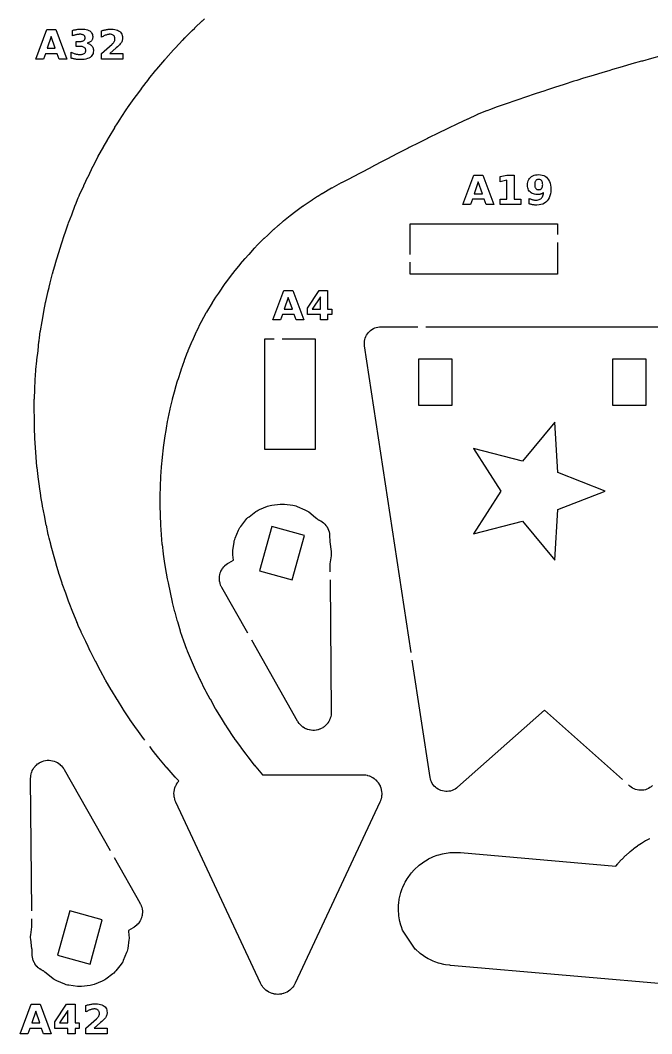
# Model space of a CAD drawing. Header units: millimetres. Extents: x 3 to 297, y 5 to 295.
# Drawn here: x 7.7 to 59.9, y 5.2 to 88.9 of the extents above; entities that cross this region are included whole.
import ezdxf

# ---------------------------------------------------------------- set-up
doc = ezdxf.new("R2010")
doc.units = ezdxf.units.MM
doc.layers.add('CUT', color=1, linetype='CONTINUOUS')
doc.layers.add('ENGRAVE', color=5, linetype='CONTINUOUS')

msp = doc.modelspace()

# ---------------------------------------------------------------- linework, layer by layer
at = {"layer": 'CUT', "color": 1}
for points in [[(18.0263, 29.4153), (17.9277, 29.5468), (17.9234, 29.5525), (17.9192, 29.5582), (17.915, 29.5639), (17.353, 30.3302), (17.3437, 30.343), (17.3345, 30.3559), (17.3254, 30.3688), (16.7896, 31.1368), (16.7799, 31.1509), (16.7703, 31.1651), (16.7608, 31.1793), (16.5406, 31.5129), (16.5373, 31.5178), (16.2604, 31.9413), (16.2525, 31.9536), (16.2446, 31.9659), (16.2368, 31.9783), (15.7524, 32.7557), (15.7496, 32.7602), (15.7398, 32.7761), (15.7359, 32.7825), (15.2705, 33.5456), (15.264, 33.5563), (15.2577, 33.5669), (15.2514, 33.5776), (14.9376, 34.1143), (14.9352, 34.1185), (14.8077, 34.3383), (14.7982, 34.3551), (14.7888, 34.3718), (14.7795, 34.3887), (14.3619, 35.1591), (14.3591, 35.1645), (14.1371, 35.5786), (14.1338, 35.5848), (13.9415, 35.948), (13.9353, 35.9598), (13.9293, 35.9715), (13.9233, 35.9833), (13.5362, 36.751), (13.5309, 36.7616), (13.5257, 36.7722), (13.5205, 36.7828), (13.3361, 37.1651), (13.3323, 37.1731), (13.1467, 37.5646), (13.1451, 37.568), (12.7765, 38.3511), (12.771, 38.3629), (12.7656, 38.3747), (12.7602, 38.3865), (12.5317, 38.8976), (12.4241, 39.1384), (12.4147, 39.1599), (12.4054, 39.1816), (12.3964, 39.2033), (12.0943, 39.9488), (12.0879, 39.9648), (12.0816, 39.9808), (12.0755, 39.9969), (11.7847, 40.771), (11.7837, 40.7737), (11.7329, 40.9098), (11.7296, 40.9186), (11.4917, 41.57), (11.49, 41.5745), (11.2092, 42.352), (11.2036, 42.3676), (11.1982, 42.3833), (11.1928, 42.399), (10.9456, 43.1403), (10.9376, 43.1654), (10.9297, 43.1905), (10.9222, 43.2156), (10.7053, 43.9628), (10.7021, 43.9741), (10.6989, 43.9854), (10.6958, 43.9967), (10.4864, 44.7682), (10.2663, 45.5502), (10.2608, 45.5707), (10.2553, 45.5913), (10.25, 45.6119), (10.1275, 46.1072), (10.0683, 46.3453), (10.0623, 46.3707), (10.0565, 46.3962), (10.0509, 46.4218), (9.895, 47.1743), (9.8935, 47.1816), (9.892, 47.1888), (9.8906, 47.1961), (9.7374, 47.9787), (9.7359, 47.986), (9.5771, 48.7488), (9.5721, 48.7737), (9.5674, 48.7987), (9.563, 48.8237), (9.4401, 49.551), (9.4361, 49.5763), (9.4323, 49.6017), (9.4288, 49.6271), (9.3308, 50.3827), (9.3296, 50.3914), (9.3262, 50.415), (9.3257, 50.4185), (9.2201, 51.176), (9.2188, 51.1855), (9.2175, 51.1949), (9.2163, 51.2044), (9.1231, 51.9499), (9.1199, 51.9782), (9.117, 52.0065), (9.1143, 52.0349), (9.0542, 52.7691), (9.0529, 52.7863), (9.0517, 52.8034), (9.0507, 52.8206), (9.0079, 53.5839), (9.0074, 53.5912), (9.0069, 53.5986), (9.0064, 53.6059), (8.9464, 54.3555), (8.9445, 54.3822), (8.9429, 54.4089), (8.9415, 54.4356), (8.9126, 55.1589), (8.9118, 55.1853), (8.9113, 55.2117), (8.911, 55.2382), (8.9107, 55.9914), (8.9107, 56.0004), (8.8989, 56.7812), (8.8988, 56.7934), (8.8987, 56.8057), (8.8987, 56.818), (8.9011, 57.5618), (8.9015, 57.5884), (8.9021, 57.615), (8.903, 57.6416), (8.9351, 58.3874), (8.9356, 58.3984), (8.9362, 58.4093), (8.9368, 58.4203), (8.983, 59.1957), (9.0237, 59.9641), (9.0254, 59.9917), (9.0275, 60.0193), (9.0298, 60.0469), (9.0984, 60.772), (9.1009, 60.7963), (9.1036, 60.8205), (9.1066, 60.8447), (9.2053, 61.5953), (9.2064, 61.6042), (9.2075, 61.6132), (9.2084, 61.6221), (9.2846, 62.3701), (9.2875, 62.396), (9.2906, 62.422), (9.2941, 62.4479), (9.3257, 62.6717), (9.3967, 63.1738), (9.4005, 63.1992), (9.4046, 63.2245), (9.4089, 63.2499), (9.5457, 64.0065), (9.6849, 64.8003), (9.6865, 64.809), (9.6881, 64.8179), (9.6897, 64.8267), (9.8318, 65.5779), (9.8368, 65.6028), (9.842, 65.6277), (9.8474, 65.6525), (10.0183, 66.3993), (10.0212, 66.4113), (10.024, 66.4234), (10.027, 66.4355), (10.1253, 66.8313), (10.1273, 66.8392), (10.2221, 67.2109), (10.4145, 67.985), (10.4205, 68.0079), (10.4266, 68.0307), (10.4329, 68.0536), (10.6471, 68.801), (10.6511, 68.8146), (10.6551, 68.8282), (10.6592, 68.8417), (10.8989, 69.6159), (10.9265, 69.7064), (10.9284, 69.7125), (11.1472, 70.4193), (11.1481, 70.4223), (11.3886, 71.1928), (11.3952, 71.2132), (11.4019, 71.2336), (11.4088, 71.2539), (11.6665, 71.9951), (11.6738, 72.0155), (11.6812, 72.0358), (11.6888, 72.0561), (11.7293, 72.1615), (11.73, 72.1633), (11.9846, 72.8225), (12.2845, 73.6078), (12.2896, 73.6209), (12.2948, 73.634), (12.3, 73.6471), (12.5299, 74.2131), (12.5305, 74.2145), (12.6035, 74.3934), (12.6136, 74.4175), (12.6239, 74.4415), (12.6344, 74.4653), (12.9736, 75.2125), (12.9795, 75.2253), (12.9855, 75.2381), (12.9915, 75.2508), (13.3297, 75.9558), (13.3324, 75.9616), (13.3639, 76.0263), (13.7394, 76.8102), (13.7469, 76.8255), (13.7544, 76.8408), (13.7621, 76.8561), (14.1317, 77.5796), (14.1332, 77.5826), (14.1453, 77.6061), (14.1555, 77.6256), (14.1658, 77.6449), (14.1763, 77.6641), (14.5978, 78.4219), (14.6035, 78.432), (14.6092, 78.442), (14.6149, 78.452), (14.9304, 78.9968), (14.9353, 79.0052), (15.0702, 79.2343), (15.0725, 79.2383), (15.5371, 80.0211), (15.5443, 80.033), (15.5515, 80.0448), (15.5587, 80.0566), (15.7335, 80.3377), (15.7364, 80.3424), (16.0336, 80.8159), (16.0442, 80.8324), (16.0548, 80.8489), (16.0656, 80.8653), (16.5344, 81.5657), (16.5378, 81.5707), (16.5744, 81.6249), (16.5826, 81.6368), (16.5906, 81.6484), (16.5987, 81.66), (17.1455, 82.433), (17.1531, 82.4436), (17.3315, 82.6906), (17.337, 82.6981), (17.3422, 82.7053), (17.3476, 82.7126), (17.7371, 83.2366), (17.7413, 83.2422), (17.7455, 83.2478), (17.7497, 83.2534), (18.1322, 83.7569), (18.1378, 83.7643), (18.1435, 83.7716), (18.1492, 83.779), (18.3517, 84.0381), (18.3561, 84.0437), (18.3605, 84.0493), (18.3649, 84.0548), (18.9329, 84.7657), (18.9388, 84.7731), (18.9448, 84.7804), (18.9508, 84.7878), (18.9925, 84.8385), (18.9977, 84.8448), (19.0029, 84.8511), (19.0082, 84.8573), (19.6598, 85.6302), (19.6704, 85.6427), (19.6811, 85.6551), (19.6919, 85.6674), (19.7371, 85.7185), (19.7442, 85.7264), (20.3885, 86.4422), (20.3959, 86.4504), (20.5333, 86.6005), (20.5414, 86.6092), (20.5491, 86.6176), (20.557, 86.626), (21.1428, 87.244), (21.1503, 87.2518), (21.3351, 87.4437), (21.3428, 87.4516), (21.3502, 87.4592), (21.3578, 87.4669), (21.9339, 88.0457), (21.9413, 88.0531), (22.1359, 88.2456), (22.1439, 88.2535), (22.1517, 88.2611), (22.1596, 88.2687), (22.7644, 88.8475), (22.7717, 88.8544), (22.9366, 89.0098)], [(60.6212, 85.9498), (59.8289, 85.7349), (59.0883, 85.5283), (59.0223, 85.5098), (58.2259, 85.2848), (57.4277, 85.0557), (56.6247, 84.8204), (56.3139, 84.7284), (55.8254, 84.5833), (55.0269, 84.3434), (54.2263, 84.0991), (53.6744, 83.9287), (53.43, 83.8529), (52.6284, 83.5992), (51.8294, 83.3423), (51.1827, 83.1306), (51.0255, 83.0784), (50.2304, 82.8127), (49.429, 82.5402), (48.8174, 82.3296), (48.6268, 82.2637), (47.8314, 81.9871), (47.0299, 81.7035), (46.5452, 81.5299), (46.2459, 81.4223), (46.2333, 81.4176), (46.2208, 81.4128), (46.2083, 81.4078), (45.4504, 81.0971), (45.437, 81.0914), (45.4235, 81.0856), (45.4102, 81.0795), (44.6676, 80.7328), (44.6661, 80.732), (44.6405, 80.7201), (43.8331, 80.3372), (43.0376, 79.9607), (43.0316, 79.9578), (42.9861, 79.9357), (42.2398, 79.5677), (42.2329, 79.5643), (41.4386, 79.1784), (41.4324, 79.1753), (41.3503, 79.1343), (40.634, 78.7741), (39.8407, 78.3755), (39.7586, 78.3337), (39.0429, 77.9697), (38.2386, 77.5531), (38.2025, 77.5343), (38.2009, 77.5334), (37.4438, 77.1393), (36.6807, 76.7344), (36.6794, 76.7337), (36.6372, 76.7114), (35.8375, 76.2864), (35.8351, 76.2852), (35.1727, 75.9349), (35.1705, 75.9337), (35.0509, 75.8707), (35.0398, 75.865), (35.0287, 75.8592), (35.0176, 75.8536), (34.2495, 75.4674), (34.2398, 75.4624), (34.2301, 75.4574), (34.2205, 75.4522), (33.6412, 75.1346), (33.4474, 75.0282), (33.4405, 75.0243), (33.4335, 75.0204), (33.4266, 75.0165), (32.6501, 74.5635), (32.6425, 74.5591), (32.635, 74.5545), (32.6275, 74.55), (32.2913, 74.3407), (32.2839, 74.336), (31.8492, 74.057), (31.8439, 74.0535), (31.8385, 74.05), (31.8332, 74.0465), (31.0826, 73.542), (31.0755, 73.5372), (31.0558, 73.5236), (31.0479, 73.518), (31.0396, 73.5121), (31.0314, 73.5061), (30.2572, 72.9319), (30.2495, 72.9261), (30.2419, 72.9203), (30.2343, 72.9144), (30.0211, 72.7456), (29.4545, 72.2923), (29.4465, 72.2857), (29.0427, 71.9513), (29.036, 71.9457), (29.0293, 71.94), (29.0227, 71.9342), (28.659, 71.615), (28.6532, 71.6098), (28.6474, 71.6046), (28.6416, 71.5993), (28.1589, 71.1532), (27.8597, 70.8717), (27.8546, 70.8668), (27.8495, 70.862), (27.8444, 70.857), (27.3385, 70.3579), (27.3315, 70.3509), (27.3245, 70.3438), (27.3176, 70.3367), (27.0615, 70.067), (27.054, 70.0591), (26.5938, 69.5572), (26.2638, 69.1915), (26.2588, 69.1859), (26.2539, 69.1803), (26.2489, 69.1746), (25.8961, 68.7634), (25.8897, 68.7558), (25.8833, 68.7482), (25.877, 68.7405), (25.4587, 68.2198), (25.252, 67.9627), (25.2472, 67.9567), (25.2425, 67.9507), (25.2379, 67.9446), (24.6686, 67.1992), (24.6631, 67.1919), (24.6577, 67.1846), (24.6523, 67.1772), (24.6442, 67.1658), (24.64, 67.1599), (24.6358, 67.154), (24.6317, 67.148), (24.0975, 66.3649), (24.0924, 66.3573), (23.8671, 66.0163), (23.8624, 66.0091), (23.583, 65.5731), (23.5777, 65.5647), (23.5725, 65.5562), (23.5673, 65.5477), (23.1085, 64.7774), (23.1028, 64.7676), (23.0972, 64.7578), (23.0917, 64.7479), (23.067, 64.7028), (23.0658, 64.7005), (22.6726, 63.9846), (22.6657, 63.9718), (22.659, 63.9588), (22.6525, 63.9458), (22.2771, 63.1779), (22.2739, 63.1712), (22.2716, 63.1664), (22.2684, 63.1595), (22.2654, 63.153), (21.9177, 62.3785), (21.9152, 62.3728), (21.9127, 62.3671), (21.9103, 62.3614), (21.5807, 61.5855), (21.5769, 61.5763), (21.5731, 61.5671), (21.5695, 61.5579), (21.4729, 61.3083), (21.4698, 61.3003), (21.2778, 60.7831), (21.2742, 60.7734), (20.9962, 59.9838), (20.993, 59.9746), (20.7312, 59.1916), (20.7281, 59.1821), (20.7251, 59.1726), (20.7222, 59.163), (20.6754, 59.0061), (20.4975, 58.3894), (20.4944, 58.3786), (20.2828, 57.5906), (20.2811, 57.5844), (20.2796, 57.5782), (20.278, 57.572), (20.0878, 56.7995), (20.0853, 56.7887), (20.0828, 56.778), (20.0805, 56.7672), (19.9199, 55.996), (19.9185, 55.989), (19.9171, 55.9821), (19.9158, 55.9751), (19.8738, 55.7475), (19.7728, 55.1979), (19.7716, 55.1908), (19.7704, 55.1838), (19.7692, 55.1767), (19.6451, 54.3995), (19.644, 54.3925), (19.643, 54.3855), (19.642, 54.3785), (19.5362, 53.6009), (19.5353, 53.5941), (19.5344, 53.5873), (19.5336, 53.5805), (19.4454, 52.8023), (19.4447, 52.7957), (19.444, 52.789), (19.4434, 52.7824), (19.3724, 52.0053), (19.3718, 51.9978), (19.3712, 51.9903), (19.3706, 51.9829), (19.3189, 51.2069), (19.3184, 51.1996), (19.318, 51.1922), (19.3177, 51.1849), (19.2845, 50.4069), (19.2843, 50.4007), (19.2841, 50.3945), (19.2839, 50.3882), (19.2666, 49.61), (19.2664, 49.5977), (19.2646, 48.8112), (19.2647, 48.7992), (19.2782, 48.0124), (19.2785, 48.0007), (19.307, 47.2166), (19.3073, 47.2081), (19.3078, 47.1995), (19.3083, 47.1909), (19.3579, 46.4216), (19.3586, 46.4113), (19.3595, 46.4009), (19.3604, 46.3906), (19.4364, 45.6206), (19.4372, 45.6124), (19.4381, 45.6043), (19.4391, 45.5962), (19.5367, 44.8192), (19.5375, 44.8131), (19.5384, 44.8071), (19.5392, 44.801), (19.653, 44.0222), (19.6548, 44.0102), (19.7856, 43.2235), (19.7877, 43.2117), (19.8737, 42.7501), (19.9345, 42.4245), (19.9367, 42.4132), (20.0988, 41.6262), (20.1013, 41.6145), (20.2792, 40.8286), (20.2809, 40.8212), (20.2827, 40.8138), (20.2845, 40.8063), (20.4808, 40.0302), (20.4827, 40.0229), (20.4846, 40.0157), (20.4866, 40.0084), (20.6718, 39.345), (20.6722, 39.3433), (20.7039, 39.2292), (20.7067, 39.2196), (20.9349, 38.4467), (20.9398, 38.4311), (20.9448, 38.4155), (20.9501, 38.4), (21.2216, 37.634), (21.4673, 36.9562), (21.5078, 36.8468), (21.5127, 36.834), (21.5177, 36.8214), (21.523, 36.8086), (21.8497, 36.0363), (21.8528, 36.0289), (22.1768, 35.2503), (22.1824, 35.2371), (22.1883, 35.224), (22.1943, 35.2109), (22.2635, 35.0644), (22.2662, 35.0587), (22.2689, 35.0531), (22.2717, 35.0474), (22.5717, 34.4444), (22.5755, 34.4368), (22.5792, 34.4291), (22.5829, 34.4215), (22.9542, 33.6508), (22.9597, 33.6396), (22.9654, 33.6285), (22.9711, 33.6174), (23.0615, 33.4479), (23.0665, 33.4386), (23.3953, 32.8463), (23.401, 32.836), (23.8269, 32.0527), (23.8326, 32.0424), (23.8385, 32.0321), (23.8444, 32.0218), (23.8581, 31.9989), (24.3165, 31.2441), (24.6554, 30.692), (24.6607, 30.6835), (24.6661, 30.6751), (24.6715, 30.6667), (24.8193, 30.4427), (24.8203, 30.4413), (25.3389, 29.653), (25.3437, 29.6458), (25.3486, 29.6386), (25.3535, 29.6314), (25.4522, 29.4902), (25.458, 29.4822), (25.4638, 29.4741), (25.4697, 29.4662), (25.9186, 28.8665), (25.9297, 28.8515), (25.9406, 28.8364), (25.9515, 28.8213), (26.2514, 28.3966), (26.2575, 28.388), (26.2638, 28.3795), (26.2701, 28.371), (26.5099, 28.0551), (26.5145, 28.0491), (26.5192, 28.0432), (26.5239, 28.0372), (27.0548, 27.3727), (27.0587, 27.3678), (27.1394, 27.2658), (27.1489, 27.2541), (27.1587, 27.2424), (27.1685, 27.2308), (27.7425, 26.575), (35.9683, 26.575), (36.0354, 26.5733), (36.0907, 26.5705), (36.2242, 26.5571), (36.2476, 26.5535), (36.3791, 26.5268), (36.4021, 26.5209), (36.5302, 26.4811), (36.5524, 26.473), (36.676, 26.4205), (36.6973, 26.4102), (36.8149, 26.3456), (36.8351, 26.3332), (36.9456, 26.2572), (36.9644, 26.2428), (37.0669, 26.1561), (37.0841, 26.1399), (37.1773, 26.0434), (37.1929, 26.0256), (37.276, 25.9202), (37.2897, 25.9009), (37.3617, 25.7877), (37.3734, 25.7671), (37.4338, 25.6473), (37.4434, 25.6256), (37.4915, 25.5004), (37.4988, 25.4779), (37.5341, 25.3484), (37.5392, 25.3253), (37.5613, 25.1929), (37.564, 25.1694), (37.5728, 25.0355), (37.5731, 25.0118), (37.5684, 24.8777), (37.5664, 24.8541), (37.5483, 24.7212), (37.5439, 24.6979), (37.5125, 24.5674), (37.5058, 24.5447), (37.4616, 24.4181), (37.4407, 24.3668), (37.4138, 24.3052), (30.4404, 9.3622), (30.4111, 9.3031), (30.3856, 9.255), (30.3184, 9.1416), (30.3055, 9.1222), (30.2274, 9.0159), (30.2128, 8.9979), (30.1246, 8.8998), (30.1082, 8.8833), (30.0108, 8.7945), (29.9929, 8.7797), (29.8872, 8.7008), (29.8679, 8.6878), (29.7549, 8.6198), (29.7345, 8.6087), (29.6154, 8.5521), (29.5939, 8.5432), (29.4698, 8.4986), (29.4476, 8.4918), (29.3197, 8.4596), (29.2969, 8.455), (29.1665, 8.4356), (29.1433, 8.4333), (29.0116, 8.4268), (28.9884, 8.4268), (28.8567, 8.4333), (28.8335, 8.4356), (28.7031, 8.455), (28.6803, 8.4596), (28.5524, 8.4918), (28.5302, 8.4986), (28.4061, 8.5432), (28.3846, 8.5521), (28.2655, 8.6087), (28.2451, 8.6198), (28.1321, 8.6878), (28.1128, 8.7008), (28.0071, 8.7797), (27.9892, 8.7945), (27.8918, 8.8833), (27.8754, 8.8998), (27.7872, 8.9979), (27.7726, 9.0159), (27.6945, 9.1222), (27.6816, 9.1416), (27.6144, 9.255), (27.5889, 9.3031), (27.5596, 9.3622), (20.5862, 24.3052), (20.5593, 24.3668), (20.5384, 24.4181), (20.4942, 24.5447), (20.4875, 24.5674), (20.4561, 24.6979), (20.4517, 24.7212), (20.4336, 24.8541), (20.4316, 24.8777), (20.4269, 25.0118), (20.4272, 25.0355), (20.436, 25.1694), (20.4387, 25.1929), (20.4608, 25.3253), (20.4659, 25.3484), (20.5012, 25.4779), (20.5085, 25.5004), (20.5566, 25.6256), (20.5662, 25.6473), (20.6266, 25.7671), (20.6383, 25.7877), (20.7103, 25.9009), (20.724, 25.9202), (20.8071, 26.0256), (20.8333, 26.0555), (20.577, 26.3263), (20.5621, 26.3423), (20.5474, 26.3583), (20.5328, 26.3745), (19.8525, 27.142), (19.845, 27.1505), (19.7593, 27.2489), (19.7482, 27.2617), (19.7376, 27.2742), (19.727, 27.2868), (19.1797, 27.9475), (19.1757, 27.9523), (18.9543, 28.2222), (18.9458, 28.2326), (18.9375, 28.243), (18.9291, 28.2535), (18.5414, 28.7458), (18.5351, 28.7539), (18.4221, 28.8997)], [(39.925, 69.55), (39.925, 72.075), (52.075, 72.075), (52.075, 71.2)], [(52.075, 70.55), (52.075, 67.925), (39.925, 67.925), (39.925, 68.9)], [(39.9985, 36.6774), (36.1527, 61.9953), (36.1394, 62.1243), (36.1384, 62.2557), (36.15, 62.3867), (36.1741, 62.5159), (36.2104, 62.6423), (36.2585, 62.7646), (36.3182, 62.8818), (36.3888, 62.9927), (36.4696, 63.0964), (36.56, 63.1918), (36.659, 63.2783), (36.7659, 63.3548), (36.8796, 63.4208), (36.9991, 63.4757), (37.1232, 63.5189), (37.251, 63.55), (37.3811, 63.5688), (37.5106, 63.575), (40.5525, 63.575)], [(41.2025, 63.575), (62.5636, 63.575)], [(29.35, 62.575), (32.075, 62.575), (32.075, 53.425), (27.925, 53.425), (27.925, 62.575), (28.7, 62.575)], [(26.5188, 38.2549), (24.3811, 42.0245), (24.3501, 42.0824), (24.3301, 42.122), (24.2769, 42.242), (24.2721, 42.2544), (24.2308, 42.379), (24.2273, 42.3919), (24.1984, 42.5199), (24.1962, 42.5331), (24.18, 42.6633), (24.179, 42.6766), (24.1758, 42.8079), (24.1761, 42.8212), (24.1857, 42.9521), (24.1873, 42.9653), (24.2097, 43.0947), (24.2126, 43.1077), (24.2475, 43.2342), (24.2517, 43.2469), (24.2989, 43.3694), (24.3043, 43.3816), (24.3633, 43.4988), (24.3698, 43.5105), (24.44, 43.6214), (24.4477, 43.6323), (24.5284, 43.7358), (24.5371, 43.7459), (24.6276, 43.841), (24.6372, 43.8502), (24.7366, 43.936), (24.7471, 43.9442), (24.8544, 44.0199), (24.8918, 44.0436), (24.9481, 44.0774), (25.3386, 44.2988), (25.2858, 44.7254), (25.2764, 44.8433), (25.2773, 44.9633), (25.2886, 45.0811), (25.386, 45.7795), (25.4074, 45.8959), (25.4394, 46.0115), (25.4807, 46.1224), (25.7556, 46.7718), (25.8064, 46.8786), (25.8672, 46.982), (25.9358, 47.0784), (26.3694, 47.6346), (26.4461, 47.7246), (26.5316, 47.8088), (26.6228, 47.8841), (27.1856, 48.3091), (27.283, 48.3762), (27.3874, 48.4354), (27.495, 48.4846), (28.1486, 48.7494), (28.2601, 48.789), (28.3762, 48.8192), (28.4929, 48.8388), (29.1927, 48.9255), (29.3107, 48.9349), (29.4306, 48.9339), (29.5484, 48.9227), (30.2468, 48.8253), (30.3632, 48.8038), (30.4788, 48.7719), (30.5897, 48.7306), (31.2391, 48.4557), (31.3459, 48.4049), (31.4494, 48.3441), (31.5458, 48.2755), (32.1131, 47.8331), (32.2215, 47.7389), (32.3008, 47.6538), (32.3339, 47.6408), (32.3943, 47.6152), (32.412, 47.6072), (32.5298, 47.5469), (32.5414, 47.5402), (32.6526, 47.4685), (32.6635, 47.4607), (32.7671, 47.3784), (32.7772, 47.3695), (32.8721, 47.2774), (32.8813, 47.2675), (32.9667, 47.1665), (32.9748, 47.1558), (33.0498, 47.0468), (33.0569, 47.0354), (33.1207, 46.9195), (33.1266, 46.9074), (33.1787, 46.7858), (33.1833, 46.7732), (33.2231, 46.647), (33.2265, 46.634), (33.2537, 46.5045), (33.2558, 46.4913), (33.27, 46.3597), (33.2726, 46.3151), (33.2748, 46.249), (33.2776, 45.93), (33.279, 45.9049), (33.2875, 45.8488), (33.2963, 45.7978), (33.3928, 45.0186), (33.4022, 44.9006), (33.4013, 44.7807), (33.39, 44.6629), (33.2975, 43.9996), (33.2955, 43.98), (33.2949, 43.9602), (33.3005, 43.3263)], [(33.3062, 42.6763), (33.4022, 31.7513), (33.4012, 31.6861), (33.3994, 31.642), (33.3879, 31.5121), (33.386, 31.499), (33.3619, 31.3708), (33.3588, 31.3579), (33.3222, 31.2326), (33.3179, 31.2201), (33.2693, 31.099), (33.2638, 31.087), (33.2037, 30.9712), (33.197, 30.9597), (33.1259, 30.8504), (33.1181, 30.8396), (33.0367, 30.7377), (33.0279, 30.7278), (32.9369, 30.6343), (32.9272, 30.6252), (32.8275, 30.5411), (32.817, 30.533), (32.7096, 30.4589), (32.6983, 30.4519), (32.5843, 30.3887), (32.5724, 30.3828), (32.4526, 30.331), (32.4402, 30.3263), (32.316, 30.2864), (32.3032, 30.2829), (32.1757, 30.2553), (32.1627, 30.2531), (32.0331, 30.238), (32.0198, 30.2371), (31.8894, 30.2347), (31.8762, 30.2351), (31.7461, 30.2455), (31.733, 30.2471), (31.6045, 30.2701), (31.5916, 30.273), (31.466, 30.3084), (31.4534, 30.3126), (31.3319, 30.36), (31.3198, 30.3654), (31.2035, 30.4244), (31.1919, 30.431), (31.0819, 30.5011), (31.0711, 30.5087), (30.9684, 30.5892), (30.9584, 30.5979), (30.864, 30.688), (30.8549, 30.6976), (30.7697, 30.7964), (30.7616, 30.8069), (30.6865, 30.9135), (30.6629, 30.9508), (30.6293, 31.0068), (26.8395, 37.6895)], [(57.449, 26.1672), (51, 31.8997), (43.8378, 25.5333), (43.7348, 25.4503), (43.6226, 25.3768), (43.5038, 25.3145), (43.3795, 25.2642), (43.2509, 25.2261), (43.1192, 25.2008), (42.9857, 25.1884), (42.8515, 25.1891), (42.7181, 25.2029), (42.5867, 25.2296), (42.4585, 25.2689), (42.3347, 25.3206), (42.2165, 25.3841), (42.1051, 25.4588), (42.0015, 25.544), (41.9067, 25.6389), (41.8216, 25.7425), (41.747, 25.854), (41.6836, 25.9722), (41.6321, 26.096), (41.5928, 26.2242), (41.5666, 26.3539), (40.0961, 36.0347)], [(8.6938, 15.3237), (8.5978, 26.2487), (8.5988, 26.3139), (8.6006, 26.358), (8.6121, 26.4879), (8.614, 26.501), (8.6381, 26.6292), (8.6412, 26.6421), (8.6778, 26.7674), (8.6821, 26.7799), (8.7307, 26.901), (8.7362, 26.913), (8.7963, 27.0288), (8.803, 27.0403), (8.8741, 27.1496), (8.8819, 27.1604), (8.9633, 27.2623), (8.9721, 27.2722), (9.0631, 27.3657), (9.0728, 27.3748), (9.1725, 27.4589), (9.183, 27.467), (9.2904, 27.5411), (9.3017, 27.5481), (9.4157, 27.6113), (9.4276, 27.6172), (9.5474, 27.669), (9.5598, 27.6737), (9.684, 27.7136), (9.6968, 27.7171), (9.8243, 27.7447), (9.8373, 27.7469), (9.9669, 27.762), (9.9802, 27.7629), (10.1106, 27.7653), (10.1238, 27.7649), (10.2539, 27.7545), (10.267, 27.7529), (10.3955, 27.7299), (10.4084, 27.727), (10.534, 27.6916), (10.5466, 27.6874), (10.6681, 27.64), (10.6802, 27.6346), (10.7965, 27.5756), (10.8081, 27.569), (10.9181, 27.4989), (10.9289, 27.4913), (11.0316, 27.4108), (11.0416, 27.4021), (11.136, 27.312), (11.1451, 27.3024), (11.2303, 27.2036), (11.2384, 27.1931), (11.3135, 27.0865), (11.3371, 27.0492), (11.3707, 26.9932), (15.1605, 20.3105)], [(59.9211, 25.675), (59.818, 25.5844), (59.7064, 25.5045), (59.5874, 25.4362), (59.4622, 25.38), (59.332, 25.3366), (59.1981, 25.3064), (59.0619, 25.2897), (58.9247, 25.2867), (58.7879, 25.2973), (58.6528, 25.3216), (58.5208, 25.3592), (58.3932, 25.4097), (58.2713, 25.4727), (58.1563, 25.5476), (58.0507, 25.6323), (57.9348, 25.7354)], [(62.3277, 9.1648), (43.2515, 10.8237), (43.1862, 10.8309), (42.8311, 10.8795), (42.7021, 10.9036), (42.3836, 10.9795), (42.2576, 11.0162), (41.9481, 11.1229), (41.8263, 11.1718), (41.5288, 11.3084), (41.4123, 11.3689), (41.1296, 11.534), (41.0196, 11.6057), (40.7545, 11.7977), (40.6521, 11.8798), (40.407, 12.0968), (40.3441, 12.1583), (39.295, 13.7319), (39.1905, 14.014), (39.1509, 14.1391), (39.0677, 14.4558), (39.0407, 14.5842), (38.9889, 14.9075), (38.9746, 15.0379), (38.9548, 15.3647), (38.9533, 15.496), (38.9656, 15.8231), (38.977, 15.9539), (39.0213, 16.2782), (39.0454, 16.4072), (39.1213, 16.7257), (39.158, 16.8517), (39.2648, 17.1612), (39.3136, 17.283), (39.4502, 17.5806), (39.5107, 17.697), (39.6758, 17.9797), (39.7475, 18.0897), (39.9395, 18.3549), (40.0216, 18.4573), (40.2386, 18.7023), (40.3304, 18.7962), (40.5704, 19.0188), (40.6709, 19.1032), (40.9316, 19.3013), (41.0399, 19.3754), (41.3188, 19.5469), (41.4338, 19.6101), (41.7282, 19.7535), (41.8488, 19.8051), (42.1558, 19.9189), (42.281, 19.9584), (42.5976, 20.0416), (42.726, 20.0687), (43.0493, 20.1204), (43.1798, 20.1348), (43.5065, 20.1546), (43.6378, 20.1561), (43.9959, 20.1426), (44.0615, 20.1385), (56.884, 19.0235), (57.0466, 19.2143), (57.0846, 19.257), (57.3701, 19.5643), (57.4105, 19.606), (57.6955, 19.8873), (57.7392, 19.9286), (58.0228, 20.1843), (58.0707, 20.2255), (58.3522, 20.4563), (58.4048, 20.4972), (58.6837, 20.7035), (58.7415, 20.744), (59.0173, 20.9263), (59.0807, 20.9657), (59.3531, 21.1247), (59.4223, 21.1625), (59.6913, 21.2989), (59.7099, 21.3076)], [(15.4812, 19.7451), (17.6189, 15.9755), (17.6499, 15.9176), (17.6699, 15.878), (17.7231, 15.758), (17.7279, 15.7456), (17.7692, 15.621), (17.7727, 15.6081), (17.8016, 15.4801), (17.8038, 15.4669), (17.82, 15.3367), (17.821, 15.3234), (17.8242, 15.1921), (17.8239, 15.1788), (17.8143, 15.0479), (17.8127, 15.0347), (17.7903, 14.9053), (17.7874, 14.8923), (17.7525, 14.7658), (17.7483, 14.7531), (17.7011, 14.6306), (17.6957, 14.6184), (17.6367, 14.5012), (17.6302, 14.4895), (17.56, 14.3786), (17.5523, 14.3677), (17.4716, 14.2642), (17.4629, 14.2541), (17.3724, 14.159), (17.3628, 14.1498), (17.2634, 14.064), (17.2529, 14.0558), (17.1456, 13.9801), (17.1082, 13.9564), (17.0519, 13.9226), (16.6614, 13.7012), (16.7142, 13.2746), (16.7236, 13.1567), (16.7227, 13.0367), (16.7114, 12.9189), (16.614, 12.2205), (16.5926, 12.1041), (16.5606, 11.9885), (16.5193, 11.8776), (16.2444, 11.2282), (16.1936, 11.1214), (16.1328, 11.018), (16.0642, 10.9216), (15.6306, 10.3654), (15.5539, 10.2754), (15.4684, 10.1912), (15.3772, 10.1159), (14.8144, 9.6909), (14.717, 9.6238), (14.6126, 9.5646), (14.505, 9.5154), (13.8514, 9.2506), (13.7399, 9.211), (13.6238, 9.1808), (13.5071, 9.1612), (12.8073, 9.0745), (12.6893, 9.0651), (12.5694, 9.0661), (12.4516, 9.0773), (11.7532, 9.1747), (11.6368, 9.1962), (11.5212, 9.2281), (11.4103, 9.2694), (10.7609, 9.5443), (10.6541, 9.5951), (10.5506, 9.6559), (10.4542, 9.7245), (9.8869, 10.1669), (9.7785, 10.2611), (9.6992, 10.3462), (9.6661, 10.3592), (9.6057, 10.3848), (9.588, 10.3928), (9.4702, 10.4531), (9.4586, 10.4598), (9.3474, 10.5315), (9.3365, 10.5393), (9.2329, 10.6216), (9.2228, 10.6305), (9.1279, 10.7226), (9.1187, 10.7325), (9.0333, 10.8335), (9.0252, 10.8442), (8.9502, 10.9532), (8.9431, 10.9646), (8.8793, 11.0805), (8.8734, 11.0926), (8.8213, 11.2142), (8.8167, 11.2268), (8.7769, 11.353), (8.7735, 11.366), (8.7463, 11.4955), (8.7442, 11.5087), (8.73, 11.6403), (8.7274, 11.6849), (8.7252, 11.751), (8.7224, 12.07), (8.721, 12.0951), (8.7125, 12.1512), (8.7037, 12.2022), (8.6072, 12.9814), (8.5978, 13.0994), (8.5987, 13.2193), (8.61, 13.3371), (8.7025, 14.0004), (8.7045, 14.02), (8.7051, 14.0398), (8.6995, 14.6737)]]:
    msp.add_lwpolyline(points, dxfattribs=at)
for points in [[(40.605, 60.895), (40.605, 57.105), (43.395, 57.105), (43.395, 60.895), (40.605, 60.895)], [(56.605, 60.895), (56.605, 57.105), (59.395, 57.105), (59.395, 60.895), (56.605, 60.895)], [(27.4901, 43.4168), (30.1794, 42.6739), (31.1885, 46.3271), (28.4992, 47.07), (27.4901, 43.4168)], [(14.5099, 14.5832), (11.8206, 15.3261), (10.8115, 11.6729), (13.5008, 10.93), (14.5099, 14.5832)]]:
    msp.add_lwpolyline(points, close=True, dxfattribs=at)
at = {"layer": 'ENGRAVE', "color": 5}
for points in [[(9.026, 85.6905), (9.926, 88.1205), (10.6731, 88.1205), (11.5732, 85.6905), (10.9433, 85.6905), (10.7903, 86.1332), (9.8105, 86.1332), (9.6559, 85.6905), (9.026, 85.6905)], [(13.3542, 86.977), (13.4263, 86.948), (13.4918, 86.9139), (13.5508, 86.8745), (13.6032, 86.83), (13.6491, 86.7802), (13.6881, 86.7255), (13.72, 86.666), (13.7449, 86.6018), (13.7626, 86.5328), (13.7733, 86.4591), (13.7768, 86.3806), (13.7691, 86.265), (13.7461, 86.159), (13.7076, 86.0626), (13.6538, 85.9759), (13.5847, 85.8988), (13.5001, 85.8313), (13.4008, 85.7739), (13.2875, 85.7269), (13.16, 85.6903), (13.0184, 85.6642), (12.8627, 85.6485), (12.6928, 85.6433), (12.6304, 85.6442), (12.568, 85.6467), (12.5055, 85.6509), (12.4429, 85.6567), (12.3803, 85.6642), (12.3177, 85.6734), (12.2551, 85.6843), (12.1928, 85.6969), (12.1307, 85.7111), (12.0688, 85.727), (12.0072, 85.7445), (11.9458, 85.7638), (11.9458, 86.2472), (12.0043, 86.2191), (12.0627, 86.1934), (12.1209, 86.1701), (12.1791, 86.1492), (12.237, 86.1306), (12.2949, 86.1145), (12.3525, 86.1008), (12.4098, 86.0897), (12.4668, 86.0809), (12.5235, 86.0747), (12.5798, 86.071), (12.6359, 86.0698), (12.7156, 86.0722), (12.789, 86.0793), (12.8558, 86.0913), (12.9162, 86.1081), (12.9701, 86.1297), (13.0175, 86.156), (13.0581, 86.1869), (13.0912, 86.2219), (13.117, 86.261), (13.1355, 86.3043), (13.1465, 86.3518), (13.1502, 86.4034), (13.1464, 86.4565), (13.1351, 86.5051), (13.1162, 86.5493), (13.0898, 86.589), (13.0558, 86.6242), (13.0143, 86.6549), (12.9654, 86.681), (12.9093, 86.7024), (12.846, 86.719), (12.7756, 86.7308), (12.6979, 86.738), (12.6131, 86.7403), (12.3624, 86.7403), (12.3624, 87.144), (12.6261, 87.144), (12.7014, 87.146), (12.7701, 87.1522), (12.832, 87.1625), (12.8872, 87.1769), (12.9358, 87.1954), (12.9777, 87.218), (13.013, 87.2449), (13.0419, 87.276), (13.0643, 87.3114), (13.0804, 87.3511), (13.09, 87.3951), (13.0932, 87.4435), (13.0901, 87.4884), (13.0808, 87.5297), (13.0652, 87.5676), (13.0433, 87.6019), (13.0152, 87.6327), (12.9809, 87.6599), (12.9409, 87.6833), (12.8957, 87.7024), (12.8454, 87.7173), (12.79, 87.7279), (12.7293, 87.7343), (12.6635, 87.7364), (12.613, 87.7355), (12.5623, 87.7326), (12.5114, 87.7279), (12.4603, 87.7212), (12.409, 87.7127), (12.3576, 87.7022), (12.3061, 87.6899), (12.2547, 87.6758), (12.2033, 87.6599), (12.1521, 87.6422), (12.101, 87.6227), (12.0499, 87.6013), (12.0499, 88.0603), (12.1117, 88.077), (12.1733, 88.0921), (12.2347, 88.1059), (12.2959, 88.1182), (12.3569, 88.129), (12.4178, 88.1384), (12.4784, 88.1464), (12.5386, 88.1529), (12.5984, 88.158), (12.6579, 88.1616), (12.7171, 88.1638), (12.7758, 88.1645), (12.9271, 88.1602), (13.0651, 88.1472), (13.1899, 88.1256), (13.3014, 88.0954), (13.3996, 88.0565), (13.4847, 88.0091), (13.5565, 87.9529), (13.6153, 87.888), (13.6611, 87.8143), (13.6937, 87.732), (13.7133, 87.6409), (13.7199, 87.5411), (13.7167, 87.4722), (13.7074, 87.4076), (13.6918, 87.3472), (13.6699, 87.2912), (13.6419, 87.2394), (13.6076, 87.192), (13.5671, 87.1489), (13.5207, 87.1103), (13.4684, 87.0762), (13.4101, 87.0466), (13.3458, 87.0214), (13.2755, 87.0007), (13.3542, 86.977)], [(16.2051, 85.6905), (14.4391, 85.6905), (14.4391, 86.1511), (15.3262, 86.934), (15.3641, 86.9697), (15.3985, 87.0051), (15.4295, 87.0402), (15.4571, 87.0751), (15.4812, 87.1097), (15.502, 87.144), (15.5194, 87.1784), (15.5336, 87.2132), (15.5447, 87.2486), (15.5526, 87.2843), (15.5573, 87.3205), (15.5589, 87.3572), (15.5557, 87.4123), (15.5462, 87.4637), (15.5302, 87.5114), (15.5079, 87.5554), (15.4792, 87.5957), (15.4442, 87.6323), (15.4038, 87.6641), (15.3593, 87.6901), (15.3105, 87.7104), (15.2575, 87.7249), (15.2004, 87.7335), (15.139, 87.7364), (15.0894, 87.7347), (15.0383, 87.7295), (14.9856, 87.7208), (14.9314, 87.7086), (14.8756, 87.6929), (14.8184, 87.6738), (14.7596, 87.6512), (14.6995, 87.6252), (14.6381, 87.5958), (14.5753, 87.5631), (14.5111, 87.5269), (14.4456, 87.4874), (14.4456, 88.0213), (14.516, 88.0437), (14.5862, 88.0642), (14.656, 88.0829), (14.7256, 88.0997), (14.7949, 88.1147), (14.8639, 88.1279), (14.9326, 88.1391), (15.0008, 88.1482), (15.0686, 88.1553), (15.1359, 88.1604), (15.2028, 88.1635), (15.2692, 88.1645), (15.4092, 88.1592), (15.5384, 88.1431), (15.6568, 88.1165), (15.7644, 88.0791), (15.8611, 88.0311), (15.9471, 87.9724), (16.021, 87.9042), (16.0814, 87.8276), (16.1284, 87.7425), (16.1619, 87.6491), (16.1821, 87.5472), (16.1888, 87.4369), (16.186, 87.3715), (16.1774, 87.3076), (16.1632, 87.2451), (16.1432, 87.1841), (16.1176, 87.1247), (16.0863, 87.0667), (16.0458, 87.0062), (15.9928, 86.9393), (15.9272, 86.8659), (15.849, 86.786), (15.7583, 86.6997), (15.6549, 86.6069), (15.1357, 86.1511), (16.2051, 86.1511), (16.2051, 85.6905)], [(9.9667, 86.5841), (10.6324, 86.5841), (10.3004, 87.5509), (9.9667, 86.5841)], [(44.2694, 73.6748), (45.1695, 76.1048), (45.9165, 76.1048), (46.8166, 73.6748), (46.1867, 73.6748), (46.0337, 74.1175), (45.0539, 74.1175), (44.8993, 73.6748), (44.2694, 73.6748)], [(45.2101, 74.5684), (45.8758, 74.5684), (45.5438, 75.5351), (45.2101, 74.5684)], [(47.9102, 75.6784), (47.3422, 75.5612), (47.3422, 75.9876), (47.907, 76.1048), (48.5027, 76.1048), (48.5027, 74.1077), (49.056, 74.1077), (49.056, 73.6748), (47.3568, 73.6748), (47.3568, 74.1077), (47.9102, 74.1077), (47.9102, 75.6784)], [(49.8021, 74.1554), (49.8509, 74.135), (49.899, 74.1165), (49.9464, 74.1), (49.9931, 74.0854), (50.039, 74.0727), (50.0845, 74.0621), (50.1298, 74.0533), (50.1749, 74.0465), (50.2198, 74.0416), (50.2646, 74.0387), (50.3092, 74.0378), (50.399, 74.0421), (50.4821, 74.055), (50.5582, 74.0766), (50.6275, 74.1068), (50.6898, 74.1457), (50.7454, 74.1932), (50.7939, 74.2492), (50.8352, 74.3135), (50.8695, 74.3863), (50.8966, 74.4674), (50.9165, 74.5568), (50.9293, 74.6546), (50.892, 74.6286), (50.8539, 74.6049), (50.8149, 74.5834), (50.7752, 74.5642), (50.7347, 74.5472), (50.6933, 74.5325), (50.6509, 74.5201), (50.6074, 74.5099), (50.5627, 74.502), (50.5168, 74.4964), (50.4697, 74.493), (50.4215, 74.4919), (50.3012, 74.4979), (50.189, 74.516), (50.0848, 74.5462), (49.9885, 74.5884), (49.9003, 74.6427), (49.8201, 74.7091), (49.7502, 74.7854), (49.693, 74.8693), (49.6486, 74.9608), (49.6168, 75.06), (49.5977, 75.1668), (49.5914, 75.2812), (49.5985, 75.4077), (49.6197, 75.5254), (49.6551, 75.6344), (49.7046, 75.7348), (49.7683, 75.8265), (49.8461, 75.9095), (49.9358, 75.9816), (50.0352, 76.0406), (50.1442, 76.0865), (50.2628, 76.1193), (50.391, 76.1389), (50.5289, 76.1455), (50.6813, 76.1366), (50.8219, 76.1099), (50.9504, 76.0653), (51.0671, 76.003), (51.1718, 75.9228), (51.2646, 75.8249), (51.3441, 75.7106), (51.4092, 75.5816), (51.4599, 75.4379), (51.4961, 75.2794), (51.5178, 75.1062), (51.525, 74.9183), (51.5165, 74.7247), (51.4912, 74.5455), (51.4489, 74.3806), (51.3897, 74.23), (51.3136, 74.0937), (51.2206, 73.9718), (51.1129, 73.8667), (50.9926, 73.7806), (50.8597, 73.7137), (50.7143, 73.6658), (50.5562, 73.6372), (50.3857, 73.6276), (50.3291, 73.6283), (50.2734, 73.6304), (50.2184, 73.6339), (50.1643, 73.6388), (50.111, 73.6451), (50.0585, 73.6528), (50.0066, 73.6619), (49.9551, 73.6724), (49.9039, 73.6844), (49.8531, 73.6977), (49.8026, 73.7124), (49.7525, 73.7285), (49.7525, 74.1777), (49.8021, 74.1554)], [(50.6262, 74.9106), (50.6697, 74.9254), (50.7087, 74.9461), (50.7431, 74.9728), (50.773, 75.0054), (50.7984, 75.0439), (50.8192, 75.0883), (50.8353, 75.1386), (50.8468, 75.1949), (50.8537, 75.2571), (50.856, 75.3252), (50.8537, 75.3928), (50.8468, 75.4547), (50.8353, 75.5107), (50.8192, 75.561), (50.7984, 75.6055), (50.773, 75.6442), (50.7431, 75.677), (50.7087, 75.7039), (50.6697, 75.7248), (50.6262, 75.7397), (50.5782, 75.7486), (50.5256, 75.7516), (50.4731, 75.7486), (50.4251, 75.7397), (50.3816, 75.7248), (50.3426, 75.7039), (50.3082, 75.677), (50.2782, 75.6442), (50.2529, 75.6055), (50.2321, 75.561), (50.216, 75.5107), (50.2045, 75.4547), (50.1975, 75.3928), (50.1952, 75.3252), (50.1975, 75.2571), (50.2045, 75.1949), (50.216, 75.1386), (50.2321, 75.0883), (50.2529, 75.0439), (50.2782, 75.0054), (50.3082, 74.9728), (50.3426, 74.9461), (50.3816, 74.9254), (50.4251, 74.9106), (50.4731, 74.9017), (50.5256, 74.8988), (50.5782, 74.9017), (50.6262, 74.9106)], [(29.2181, 64.1368), (28.5882, 64.1368), (29.4882, 66.5668), (30.2353, 66.5668), (31.1354, 64.1368), (30.5055, 64.1368), (30.3525, 64.5795), (29.3727, 64.5795), (29.2181, 64.1368)], [(33.1047, 65.0336), (33.4513, 65.0336), (33.4513, 64.5795), (33.1047, 64.5795), (33.1047, 64.1368), (32.5122, 64.1368), (32.5122, 64.5795), (31.4347, 64.5795), (31.4347, 65.1166), (32.408, 66.5668), (33.1047, 66.5668), (33.1047, 65.0336)], [(29.8626, 65.9972), (29.5289, 65.0304), (30.1946, 65.0304), (29.8626, 65.9972)], [(32.5122, 65.0336), (32.5122, 66.0509), (31.8254, 65.0336), (32.5122, 65.0336)], [(56, 50), (52.1034, 51.5282), (51.8541, 55.7063), (49.1966, 52.4727), (45.1459, 53.5267), (47.4, 50), (45.1459, 46.4733), (49.1966, 47.5273), (51.8541, 44.2937), (52.1034, 48.4718), (56, 50)], [(8.3728, 5.1759), (7.7429, 5.1759), (8.643, 7.6059), (9.39, 7.6059), (10.2901, 5.1759), (9.6602, 5.1759), (9.5072, 5.6186), (8.5274, 5.6186), (8.3728, 5.1759)], [(12.6061, 6.0727), (12.6061, 5.6186), (12.2594, 5.6186), (12.2594, 5.1759), (11.6669, 5.1759), (11.6669, 5.6186), (10.5895, 5.6186), (10.5895, 6.1557), (11.5628, 7.6059), (12.2594, 7.6059), (12.2594, 6.0727), (12.6061, 6.0727)], [(14.922, 5.1759), (13.1561, 5.1759), (13.1561, 5.6365), (14.0431, 6.4194), (14.081, 6.4551), (14.1154, 6.4905), (14.1465, 6.5256), (14.174, 6.5604), (14.1982, 6.595), (14.2189, 6.6293), (14.2363, 6.6637), (14.2505, 6.6986), (14.2616, 6.7339), (14.2695, 6.7697), (14.2743, 6.8059), (14.2759, 6.8426), (14.2727, 6.8977), (14.2631, 6.9491), (14.2472, 6.9968), (14.2249, 7.0408), (14.1962, 7.081), (14.1611, 7.1176), (14.1208, 7.1495), (14.0762, 7.1755), (14.0274, 7.1957), (13.9745, 7.2102), (13.9173, 7.2189), (13.8559, 7.2218), (13.8063, 7.2201), (13.7552, 7.2148), (13.7025, 7.2061), (13.6483, 7.1939), (13.5926, 7.1783), (13.5353, 7.1591), (13.4766, 7.1365), (13.4165, 7.1106), (13.355, 7.0812), (13.2922, 7.0485), (13.2281, 7.0123), (13.1626, 6.9728), (13.1626, 7.5066), (13.233, 7.529), (13.3031, 7.5496), (13.3729, 7.5683), (13.4425, 7.5851), (13.5118, 7.6001), (13.5809, 7.6132), (13.6495, 7.6244), (13.7178, 7.6336), (13.7855, 7.6407), (13.8529, 7.6458), (13.9197, 7.6488), (13.9861, 7.6499), (14.1261, 7.6445), (14.2553, 7.6285), (14.3737, 7.6018), (14.4813, 7.5645), (14.5781, 7.5165), (14.664, 7.4578), (14.7379, 7.3896), (14.7983, 7.3129), (14.8453, 7.2279), (14.8789, 7.1344), (14.899, 7.0326), (14.9057, 6.9223), (14.9029, 6.8569), (14.8943, 6.7929), (14.8801, 6.7305), (14.8602, 6.6695), (14.8345, 6.61), (14.8032, 6.552), (14.7627, 6.4916), (14.7097, 6.4246), (14.6441, 6.3512), (14.5659, 6.2714), (14.4752, 6.185), (14.3719, 6.0922), (13.8527, 5.6365), (14.922, 5.6365), (14.922, 5.1759)], [(9.0173, 7.0362), (8.6837, 6.0694), (9.3494, 6.0694), (9.0173, 7.0362)], [(11.6669, 7.09), (10.9801, 6.0727), (11.6669, 6.0727), (11.6669, 7.09)]]:
    msp.add_lwpolyline(points, close=True, dxfattribs=at)

doc.saveas('drawing.dxf')
